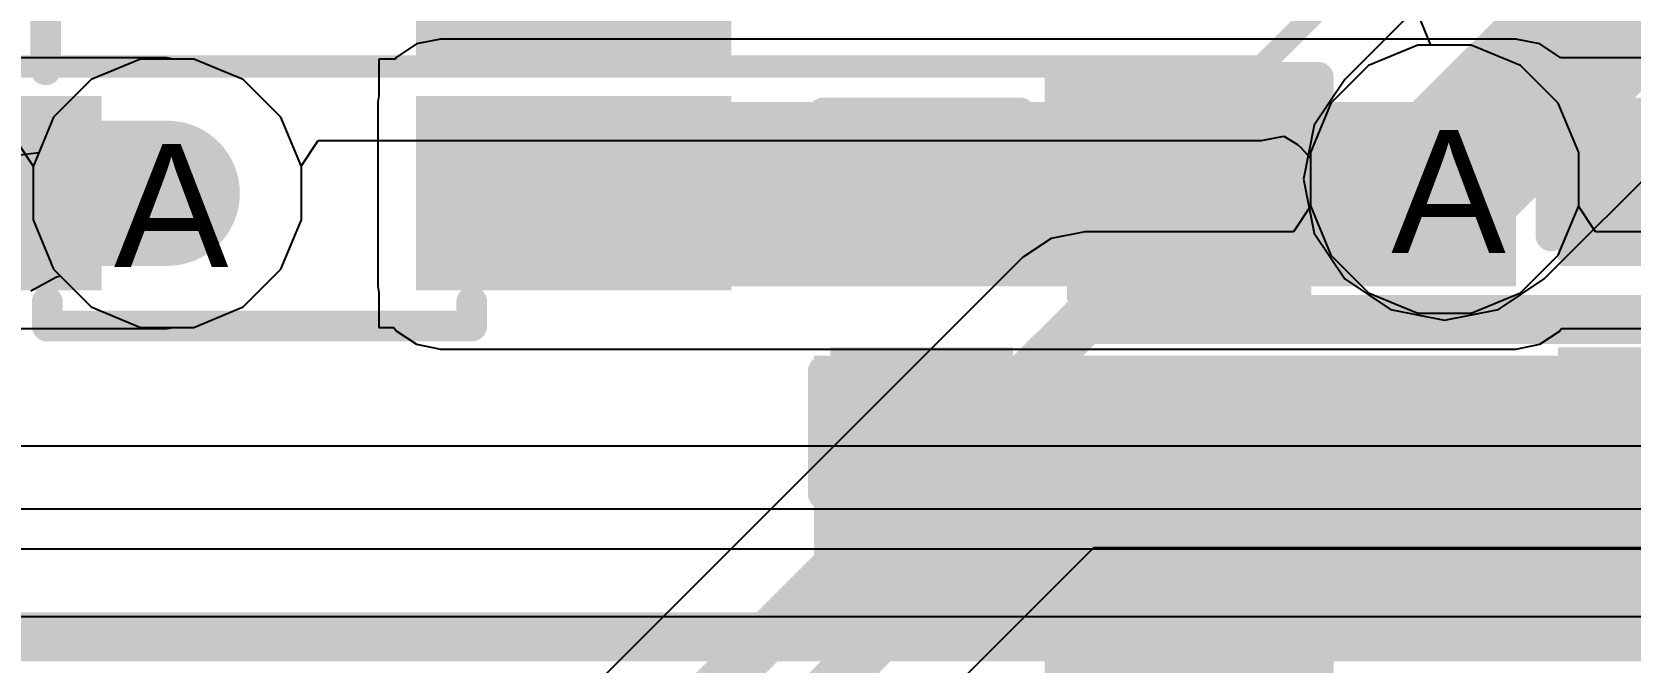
# Model space of a CAD drawing. Header units: inches. Extents: x 0 to 5271, y 0 to 5417.
# Drawn here: x 87.45 to 94.04, y 85.57 to 88.17 of the extents above; entities that cross this region are included whole.
import ezdxf

# ---------------------------------------------------------------- set-up
doc = ezdxf.new("R2010")
doc.units = ezdxf.units.IN
for name, color, linetype in [('Bottom Layer', 5, 'Continuous'), ('Drill Drawing', 1, 'Continuous'), ('L2_GND1', 16, 'Continuous'), ('L3_SIG1', 76, 'Continuous'), ('L4_PWR', 90, 'Continuous'), ('L5_GND2', 156, 'Continuous'), ('L6_SIG2', 130, 'Continuous'), ('L7_GND3', 216, 'Continuous'), ('Top Layer', 1, 'Continuous'), ('Top Overlay', 2, 'Continuous'), ('Top Paste', 8, 'Continuous'), ('Top Solder', 216, 'Continuous'), ('Via Holes', 16, 'Continuous')]:
    doc.layers.add(name, color=color, linetype=linetype)
doc.styles.add('Arial', font='', dxfattribs={"height": 0.2})
doc.styles.get('Arial').set_extended_font_data('Arial')

# ---------------------------------------------------------------- blocks, each defined once
blk = doc.blocks.new('SOT_23_5_271')
at = {"layer": 'Top Layer'}
for points in [[(-1.85, 1.25), (-0.75, 1.25), (-0.75, 0.65), (-1.85, 0.65)], [(0.75, 1.25), (1.85, 1.25), (1.85, 0.65), (0.75, 0.65)], [(-1.85, 0.3), (-0.75, 0.3), (-0.75, -0.3), (-1.85, -0.3)], [(-1.85, -0.65), (-0.75, -0.65), (-0.75, -1.25), (-1.85, -1.25)], [(0.75, -0.65), (1.85, -0.65), (1.85, -1.25), (0.75, -1.25)]]:
    blk.add_hatch(color=1, dxfattribs=at).paths.add_polyline_path(points)
at = {"layer": 'Top Paste'}
for points in [[(-1.85, 1.25), (-0.75, 1.25), (-0.75, 0.65), (-1.85, 0.65)], [(0.75, 1.25), (1.85, 1.25), (1.85, 0.65), (0.75, 0.65)], [(-1.85, 0.3), (-0.75, 0.3), (-0.75, -0.3), (-1.85, -0.3)], [(-1.85, -0.65), (-0.75, -0.65), (-0.75, -1.25), (-1.85, -1.25)], [(0.75, -0.65), (1.85, -0.65), (1.85, -1.25), (0.75, -1.25)]]:
    blk.add_hatch(color=8, dxfattribs=at).paths.add_polyline_path(points)
at = {"layer": 'Top Solder'}
for points in [[(-1.9516, 1.3516), (-0.6484, 1.3516), (-0.6484, 0.5484), (-1.9516, 0.5484)], [(0.6484, 1.3516), (1.9516, 1.3516), (1.9516, 0.5484), (0.6484, 0.5484)], [(-1.9516, 0.4016), (-0.6484, 0.4016), (-0.6484, -0.4016), (-1.9516, -0.4016)], [(-1.9516, -0.5484), (-0.6484, -0.5484), (-0.6484, -1.3516), (-1.9516, -1.3516)], [(0.6484, -0.5484), (1.9516, -0.5484), (1.9516, -1.3516), (0.6484, -1.3516)]]:
    blk.add_hatch(color=216, dxfattribs=at).paths.add_polyline_path(points)
at = {"layer": 'Top Overlay'}
for points in [[(-0.879, 1.4986, 0.127, 0.127, 0), (-0.879, 1.3986, 0.127, 0.127, 0)], [(0.8736, 1.4986, 0.127, 0.127, 0), (-0.879, 1.4986, 0.127, 0.127, 0)], [(0.8736, 1.4986, 0.127, 0.127, 0), (0.8736, 1.3986, 0.127, 0.127, 0)], [(-2.1336, 1.0668, 0.127, 0.127, 0), (-2.1336, 0.8128, 0.127, 0.127, 0)], [(-2.0066, 0.9398, 0.127, 0.127, 0), (-2.1336, 1.0668, 0.127, 0.127, 0)], [(-2.0066, 0.9398, 0.127, 0.127, 0), (-2.1336, 0.8128, 0.127, 0.127, 0)], [(0.88, 0.44, 0.127, 0.127, 0), (0.88, -0.418, 0.127, 0.127, 0)], [(-0.879, -1.3986, 0.127, 0.127, 0), (-0.879, -1.4986, 0.127, 0.127, 0)], [(0.8736, -1.3986, 0.127, 0.127, 0), (0.8736, -1.4986, 0.127, 0.127, 0)], [(0.8736, -1.4986, 0.127, 0.127, 0), (-0.879, -1.4986, 0.127, 0.127, 0)]]:
    blk.add_lwpolyline(points, format="xyseb", dxfattribs=at)
for points in [[(-0.9108, 1.4986, 0.0635, 0.0635, 1), (-0.8473, 1.4986, 0.0635, 0.0635, 1)], [(-0.9108, 1.4986, 0.0635, 0.0635, 1), (-0.8473, 1.4986, 0.0635, 0.0635, 1)], [(0.8418, 1.4986, 0.0635, 0.0635, 1), (0.9053, 1.4986, 0.0635, 0.0635, 1)], [(0.8418, 1.4986, 0.0635, 0.0635, 1), (0.9053, 1.4986, 0.0635, 0.0635, 1)], [(-0.9108, 1.3986, 0.0635, 0.0635, 1), (-0.8473, 1.3986, 0.0635, 0.0635, 1)], [(0.8418, 1.3986, 0.0635, 0.0635, 1), (0.9053, 1.3986, 0.0635, 0.0635, 1)], [(-2.1653, 1.0668, 0.0635, 0.0635, 1), (-2.1018, 1.0668, 0.0635, 0.0635, 1)], [(-2.1653, 1.0668, 0.0635, 0.0635, 1), (-2.1018, 1.0668, 0.0635, 0.0635, 1)], [(-2.0383, 0.9398, 0.0635, 0.0635, 1), (-1.9748, 0.9398, 0.0635, 0.0635, 1)], [(-2.0383, 0.9398, 0.0635, 0.0635, 1), (-1.9748, 0.9398, 0.0635, 0.0635, 1)], [(-2.1653, 0.8128, 0.0635, 0.0635, 1), (-2.1018, 0.8128, 0.0635, 0.0635, 1)], [(-2.1653, 0.8128, 0.0635, 0.0635, 1), (-2.1018, 0.8128, 0.0635, 0.0635, 1)], [(0.8482, 0.44, 0.0635, 0.0635, 1), (0.9117, 0.44, 0.0635, 0.0635, 1)], [(0.8482, -0.418, 0.0635, 0.0635, 1), (0.9117, -0.418, 0.0635, 0.0635, 1)], [(-0.9108, -1.3986, 0.0635, 0.0635, 1), (-0.8473, -1.3986, 0.0635, 0.0635, 1)], [(0.8418, -1.3986, 0.0635, 0.0635, 1), (0.9053, -1.3986, 0.0635, 0.0635, 1)], [(-0.9108, -1.4986, 0.0635, 0.0635, 1), (-0.8473, -1.4986, 0.0635, 0.0635, 1)], [(-0.9108, -1.4986, 0.0635, 0.0635, 1), (-0.8473, -1.4986, 0.0635, 0.0635, 1)], [(0.8418, -1.4986, 0.0635, 0.0635, 1), (0.9053, -1.4986, 0.0635, 0.0635, 1)], [(0.8418, -1.4986, 0.0635, 0.0635, 1), (0.9053, -1.4986, 0.0635, 0.0635, 1)]]:
    blk.add_lwpolyline(points, format="xyseb", close=True, dxfattribs=at)
blk = doc.blocks.new('CAP_0402_323')
at = {"layer": 'Top Layer'}
for points in [[(-0.6985, -0.3175), (-0.6985, 0.3175), (-0.2413, 0.3175), (-0.2413, -0.3175)], [(0.2413, -0.3175), (0.2413, 0.3175), (0.6985, 0.3175), (0.6985, -0.3175)]]:
    blk.add_hatch(color=1, dxfattribs=at).paths.add_polyline_path(points)
at = {"layer": 'Top Paste'}
for points in [[(-0.6985, -0.3175), (-0.6985, 0.3175), (-0.2413, 0.3175), (-0.2413, -0.3175)], [(0.2413, -0.3175), (0.2413, 0.3175), (0.6985, 0.3175), (0.6985, -0.3175)]]:
    blk.add_hatch(color=8, dxfattribs=at).paths.add_polyline_path(points)
at = {"layer": 'Top Solder'}
for points in [[(-0.7585, -0.3775), (-0.7585, 0.3775), (-0.1813, 0.3775), (-0.1813, -0.3775)], [(0.1813, -0.3775), (0.1813, 0.3775), (0.7585, 0.3775), (0.7585, -0.3775)]]:
    blk.add_hatch(color=216, dxfattribs=at).paths.add_polyline_path(points)
at = {"layer": 'Top Overlay'}
for points in [[(-0.7874, 0.4064, 0.127, 0.127, 0), (-0.2794, 0.4064, 0.127, 0.127, 0)], [(-0.7874, 0.4064, 0.127, 0.127, 0), (-0.7874, -0.4064, 0.127, 0.127, 0)], [(0.2794, 0.4064, 0.127, 0.127, 0), (0.7874, 0.4064, 0.127, 0.127, 0)], [(0.7874, 0.4064, 0.127, 0.127, 0), (0.7874, -0.4064, 0.127, 0.127, 0)], [(-0.7874, -0.4064, 0.127, 0.127, 0), (-0.2794, -0.4064, 0.127, 0.127, 0)], [(0.2794, -0.4064, 0.127, 0.127, 0), (0.7874, -0.4064, 0.127, 0.127, 0)]]:
    blk.add_lwpolyline(points, format="xyseb", dxfattribs=at)
for points in [[(-0.8192, 0.4064, 0.0635, 0.0635, 1), (-0.7557, 0.4064, 0.0635, 0.0635, 1)], [(-0.8192, 0.4064, 0.0635, 0.0635, 1), (-0.7557, 0.4064, 0.0635, 0.0635, 1)], [(-0.3112, 0.4064, 0.0635, 0.0635, 1), (-0.2477, 0.4064, 0.0635, 0.0635, 1)], [(0.2476, 0.4064, 0.0635, 0.0635, 1), (0.3111, 0.4064, 0.0635, 0.0635, 1)], [(0.7556, 0.4064, 0.0635, 0.0635, 1), (0.8191, 0.4064, 0.0635, 0.0635, 1)], [(0.7556, 0.4064, 0.0635, 0.0635, 1), (0.8191, 0.4064, 0.0635, 0.0635, 1)], [(-0.8192, -0.4064, 0.0635, 0.0635, 1), (-0.7557, -0.4064, 0.0635, 0.0635, 1)], [(-0.8192, -0.4064, 0.0635, 0.0635, 1), (-0.7557, -0.4064, 0.0635, 0.0635, 1)], [(-0.3112, -0.4064, 0.0635, 0.0635, 1), (-0.2477, -0.4064, 0.0635, 0.0635, 1)], [(0.2476, -0.4064, 0.0635, 0.0635, 1), (0.3111, -0.4064, 0.0635, 0.0635, 1)], [(0.7556, -0.4064, 0.0635, 0.0635, 1), (0.8191, -0.4064, 0.0635, 0.0635, 1)], [(0.7556, -0.4064, 0.0635, 0.0635, 1), (0.8191, -0.4064, 0.0635, 0.0635, 1)]]:
    blk.add_lwpolyline(points, format="xyseb", close=True, dxfattribs=at)
blk = doc.blocks.new('CAP_0402_324')
at = {"layer": 'Top Layer'}
for points in [[(-0.6985, -0.3175), (-0.6985, 0.3175), (-0.2413, 0.3175), (-0.2413, -0.3175)], [(0.2413, -0.3175), (0.2413, 0.3175), (0.6985, 0.3175), (0.6985, -0.3175)]]:
    blk.add_hatch(color=1, dxfattribs=at).paths.add_polyline_path(points)
at = {"layer": 'Top Paste'}
for points in [[(-0.6985, -0.3175), (-0.6985, 0.3175), (-0.2413, 0.3175), (-0.2413, -0.3175)], [(0.2413, -0.3175), (0.2413, 0.3175), (0.6985, 0.3175), (0.6985, -0.3175)]]:
    blk.add_hatch(color=8, dxfattribs=at).paths.add_polyline_path(points)
at = {"layer": 'Top Solder'}
for points in [[(-0.7585, -0.3775), (-0.7585, 0.3775), (-0.1813, 0.3775), (-0.1813, -0.3775)], [(0.1813, -0.3775), (0.1813, 0.3775), (0.7585, 0.3775), (0.7585, -0.3775)]]:
    blk.add_hatch(color=216, dxfattribs=at).paths.add_polyline_path(points)
at = {"layer": 'Top Overlay'}
for points in [[(-0.7874, 0.4064, 0.127, 0.127, 0), (-0.7874, -0.4064, 0.127, 0.127, 0)], [(-0.7874, 0.4064, 0.127, 0.127, 0), (-0.2794, 0.4064, 0.127, 0.127, 0)], [(0.2794, 0.4064, 0.127, 0.127, 0), (0.7874, 0.4064, 0.127, 0.127, 0)], [(0.7874, 0.4064, 0.127, 0.127, 0), (0.7874, -0.4064, 0.127, 0.127, 0)], [(-0.7874, -0.4064, 0.127, 0.127, 0), (-0.2794, -0.4064, 0.127, 0.127, 0)], [(0.2794, -0.4064, 0.127, 0.127, 0), (0.7874, -0.4064, 0.127, 0.127, 0)]]:
    blk.add_lwpolyline(points, format="xyseb", dxfattribs=at)
for points in [[(-0.8192, 0.4064, 0.0635, 0.0635, 1), (-0.7557, 0.4064, 0.0635, 0.0635, 1)], [(-0.8192, 0.4064, 0.0635, 0.0635, 1), (-0.7557, 0.4064, 0.0635, 0.0635, 1)], [(-0.3112, 0.4064, 0.0635, 0.0635, 1), (-0.2477, 0.4064, 0.0635, 0.0635, 1)], [(0.2476, 0.4064, 0.0635, 0.0635, 1), (0.3111, 0.4064, 0.0635, 0.0635, 1)], [(0.7556, 0.4064, 0.0635, 0.0635, 1), (0.8191, 0.4064, 0.0635, 0.0635, 1)], [(0.7556, 0.4064, 0.0635, 0.0635, 1), (0.8191, 0.4064, 0.0635, 0.0635, 1)], [(-0.8192, -0.4064, 0.0635, 0.0635, 1), (-0.7557, -0.4064, 0.0635, 0.0635, 1)], [(-0.8192, -0.4064, 0.0635, 0.0635, 1), (-0.7557, -0.4064, 0.0635, 0.0635, 1)], [(-0.3112, -0.4064, 0.0635, 0.0635, 1), (-0.2477, -0.4064, 0.0635, 0.0635, 1)], [(0.2476, -0.4064, 0.0635, 0.0635, 1), (0.3111, -0.4064, 0.0635, 0.0635, 1)], [(0.7556, -0.4064, 0.0635, 0.0635, 1), (0.8191, -0.4064, 0.0635, 0.0635, 1)], [(0.7556, -0.4064, 0.0635, 0.0635, 1), (0.8191, -0.4064, 0.0635, 0.0635, 1)]]:
    blk.add_lwpolyline(points, format="xyseb", close=True, dxfattribs=at)
blk = doc.blocks.new('C___0603_325')
at = {"layer": 'Top Layer'}
for points in [[(-0.381, 0.4445), (-0.381, -0.4445), (-1.143, -0.4445), (-1.143, 0.4445)], [(1.143, 0.4445), (1.143, -0.4445), (0.381, -0.4445), (0.381, 0.4445)]]:
    blk.add_hatch(color=1, dxfattribs=at).paths.add_polyline_path(points)
at = {"layer": 'Top Paste'}
for points in [[(-0.381, 0.4445), (-0.381, -0.4445), (-1.143, -0.4445), (-1.143, 0.4445)], [(1.143, 0.4445), (1.143, -0.4445), (0.381, -0.4445), (0.381, 0.4445)]]:
    blk.add_hatch(color=8, dxfattribs=at).paths.add_polyline_path(points)
at = {"layer": 'Top Solder'}
for points in [[(-0.321, 0.5045), (-0.321, -0.5045), (-1.203, -0.5045), (-1.203, 0.5045)], [(1.203, 0.5045), (1.203, -0.5045), (0.321, -0.5045), (0.321, 0.5045)]]:
    blk.add_hatch(color=216, dxfattribs=at).paths.add_polyline_path(points)
at = {"layer": 'Top Overlay'}
for points in [[(-1.2446, 0.5334, 0.127, 0.127, 0), (-0.4572, 0.5334, 0.127, 0.127, 0)], [(-1.2446, 0.5334, 0.127, 0.127, 0), (-1.2446, -0.5334, 0.127, 0.127, 0)], [(0.4572, 0.5334, 0.127, 0.127, 0), (1.2446, 0.5334, 0.127, 0.127, 0)], [(1.2446, 0.5334, 0.127, 0.127, 0), (1.2446, -0.5334, 0.127, 0.127, 0)], [(-1.2446, -0.5334, 0.127, 0.127, 0), (-0.4572, -0.5334, 0.127, 0.127, 0)], [(0.4572, -0.5334, 0.127, 0.127, 0), (1.2446, -0.5334, 0.127, 0.127, 0)]]:
    blk.add_lwpolyline(points, format="xyseb", dxfattribs=at)
for points in [[(-1.2763, 0.5334, 0.0635, 0.0635, 1), (-1.2128, 0.5334, 0.0635, 0.0635, 1)], [(-1.2763, 0.5334, 0.0635, 0.0635, 1), (-1.2128, 0.5334, 0.0635, 0.0635, 1)], [(-0.4889, 0.5334, 0.0635, 0.0635, 1), (-0.4254, 0.5334, 0.0635, 0.0635, 1)], [(0.4255, 0.5334, 0.0635, 0.0635, 1), (0.489, 0.5334, 0.0635, 0.0635, 1)], [(1.2129, 0.5334, 0.0635, 0.0635, 1), (1.2764, 0.5334, 0.0635, 0.0635, 1)], [(1.2129, 0.5334, 0.0635, 0.0635, 1), (1.2764, 0.5334, 0.0635, 0.0635, 1)], [(-1.2763, -0.5334, 0.0635, 0.0635, 1), (-1.2128, -0.5334, 0.0635, 0.0635, 1)], [(-1.2763, -0.5334, 0.0635, 0.0635, 1), (-1.2128, -0.5334, 0.0635, 0.0635, 1)], [(-0.4889, -0.5334, 0.0635, 0.0635, 1), (-0.4254, -0.5334, 0.0635, 0.0635, 1)], [(0.4255, -0.5334, 0.0635, 0.0635, 1), (0.489, -0.5334, 0.0635, 0.0635, 1)], [(1.2129, -0.5334, 0.0635, 0.0635, 1), (1.2764, -0.5334, 0.0635, 0.0635, 1)], [(1.2129, -0.5334, 0.0635, 0.0635, 1), (1.2764, -0.5334, 0.0635, 0.0635, 1)]]:
    blk.add_lwpolyline(points, format="xyseb", close=True, dxfattribs=at)

msp = doc.modelspace()

# ---------------------------------------------------------------- hatches: boundary and pattern name
at = {"layer": 'Bottom Layer'}
h = msp.add_hatch(color=5, dxfattribs=at)
edge = h.paths.add_edge_path()
edge.add_arc((93.2789, 87.5648), 0.3, 0, 360)
h = msp.add_hatch(color=5, dxfattribs=at)
edge = h.paths.add_edge_path()
edge.add_arc((88.0047, 87.5066), 0.3, 0, 360)
at = {"layer": 'L2_GND1'}
h = msp.add_hatch(color=16, dxfattribs=at)
edge = h.paths.add_edge_path()
edge.add_arc((93.2789, 87.5648), 0.3, 0, 360)
h = msp.add_hatch(color=16, dxfattribs=at)
edge = h.paths.add_edge_path()
edge.add_arc((88.0047, 87.5066), 0.3, 0, 360)
at = {"layer": 'L3_SIG1'}
h = msp.add_hatch(color=76, dxfattribs=at)
edge = h.paths.add_edge_path()
edge.add_arc((93.2789, 87.5648), 0.3, 0, 360)
h = msp.add_hatch(color=76, dxfattribs=at)
edge = h.paths.add_edge_path()
edge.add_arc((88.0047, 87.5066), 0.3, 0, 360)
at = {"layer": 'L4_PWR'}
h = msp.add_hatch(color=90, dxfattribs=at)
edge = h.paths.add_edge_path()
edge.add_arc((93.2789, 87.5648), 0.3, 0, 360)
h = msp.add_hatch(color=90, dxfattribs=at)
edge = h.paths.add_edge_path()
edge.add_arc((88.0047, 87.5066), 0.3, 0, 360)
at = {"layer": 'L5_GND2'}
h = msp.add_hatch(color=156, dxfattribs=at)
edge = h.paths.add_edge_path()
edge.add_arc((93.2789, 87.5648), 0.3, 0, 360)
h = msp.add_hatch(color=156, dxfattribs=at)
edge = h.paths.add_edge_path()
edge.add_arc((88.0047, 87.5066), 0.3, 0, 360)
at = {"layer": 'L6_SIG2'}
h = msp.add_hatch(color=130, dxfattribs=at)
edge = h.paths.add_edge_path()
edge.add_arc((93.2789, 87.5648), 0.3, 0, 360)
h = msp.add_hatch(color=130, dxfattribs=at)
edge = h.paths.add_edge_path()
edge.add_arc((88.0047, 87.5066), 0.3, 0, 360)
at = {"layer": 'L7_GND3'}
h = msp.add_hatch(color=216, dxfattribs=at)
edge = h.paths.add_edge_path()
edge.add_arc((93.2789, 87.5648), 0.3, 0, 360)
h = msp.add_hatch(color=216, dxfattribs=at)
edge = h.paths.add_edge_path()
edge.add_arc((88.0047, 87.5066), 0.3, 0, 360)
at = {"layer": 'Top Layer'}
for points in [[(89.133, 87.122), (93.5736, 87.122), (93.5736, 87.884), (89.133, 87.884)], [(85.3731, 87.2066), (88.0047, 87.2066), (88.0047, 87.8066), (85.3731, 87.8066)], [(93.7567, 87.2066), (96.3883, 87.2066), (96.3883, 87.8066), (93.7567, 87.8066)], [(94.4425, 86.8352), (90.6757, 86.8352), (90.6757, 85.598), (94.4425, 85.598)]]:
    msp.add_hatch(color=1, dxfattribs=at).paths.add_polyline_path(points)
h = msp.add_hatch(color=1, dxfattribs=at)
edge = h.paths.add_edge_path()
edge.add_arc((93.2789, 87.5648), 0.3, 0, 360)
h = msp.add_hatch(color=1, dxfattribs=at)
edge = h.paths.add_edge_path()
edge.add_arc((88.0047, 87.5066), 0.3, 0, 360)
at = {"layer": 'Via Holes'}
h = msp.add_hatch(color=7, dxfattribs=at)
edge = h.paths.add_edge_path()
edge.add_arc((93.2789, 87.5648), 0.15, 0, 360)
h = msp.add_hatch(color=7, dxfattribs=at)
edge = h.paths.add_edge_path()
edge.add_arc((88.0047, 87.5066), 0.15, 0, 360)

# ---------------------------------------------------------------- linework, layer by layer
at = {"layer": 'Bottom Layer'}
for p, q in [((93.1687, 88.1188), (92.9651, 88.0345)), ((93.3891, 88.1188), (93.1687, 88.1188)), ((93.5927, 88.0345), (93.3891, 88.1188)), ((87.8945, 88.0606), (87.6909, 87.9762)), ((88.1149, 88.0606), (87.8945, 88.0606)), ((88.3185, 87.9762), (88.1149, 88.0606)), ((92.9651, 88.0345), (92.8092, 87.8786)), ((93.7485, 87.8786), (93.5927, 88.0345)), ((87.6909, 87.9762), (87.535, 87.8204)), ((88.4744, 87.8204), (88.3185, 87.9762)), ((92.8092, 87.8786), (92.7249, 87.675)), ((93.8329, 87.675), (93.7485, 87.8786)), ((87.535, 87.8204), (87.4507, 87.6168)), ((88.5587, 87.6168), (88.4744, 87.8204)), ((92.7249, 87.675), (92.7249, 87.4546)), ((93.8329, 87.4546), (93.8329, 87.675)), ((87.4507, 87.6168), (87.4507, 87.3964)), ((88.5587, 87.3964), (88.5587, 87.6168)), ((92.7253, 87.4536), (92.6547, 87.348)), ((92.7249, 87.4546), (92.7253, 87.4536)), ((93.8324, 87.4536), (93.8329, 87.4546)), ((93.903, 87.348), (93.8324, 87.4536)), ((87.4507, 87.3964), (87.535, 87.1927)), ((88.4744, 87.1927), (88.5587, 87.3964)), ((91.6544, 87.3204), (91.5367, 87.2418)), ((91.7931, 87.348), (91.6544, 87.3204)), ((92.6547, 87.348), (91.7931, 87.348)), ((91.7931, 87.348), (91.7931, 87.348)), ((95.802, 87.348), (93.903, 87.348)), ((91.5367, 87.2418), (85.0291, 80.7341)), ((91.5367, 87.2418), (91.5367, 87.2418)), ((87.535, 87.1927), (87.6909, 87.0369)), ((88.3185, 87.0369), (88.4744, 87.1927)), ((87.6909, 87.0369), (87.8945, 86.9526)), ((88.1149, 86.9526), (88.3185, 87.0369)), ((87.8945, 86.9526), (88.1149, 86.9526)), ((88.4725, 82.6851), (91.8309, 86.0434)), ((91.8309, 86.0434), (95.0477, 86.0434))]:
    msp.add_line(p, q, dxfattribs=at)
for points in [[(81.2344, 76.4267, 0.2032, 0.2032, 0), (91.7931, 86.9854, 0.2032, 0.2032, 0)], [(91.7931, 86.9854, 0.2032, 0.2032, 0), (95.8914, 86.9854, 0.2032, 0.2032, 0)], [(81.3712, 76.0965, 0.2032, 0.2032, 0), (91.6807, 86.406, 0.2032, 0.2032, 0)], [(91.6807, 86.406, 0.2032, 0.2032, 0), (95.4686, 86.406, 0.2032, 0.2032, 0)]]:
    msp.add_lwpolyline(points, format="xyseb", dxfattribs=at)
for points in [[(91.7423, 86.9854, 0.1016, 0.1016, 1), (91.8439, 86.9854, 0.1016, 0.1016, 1)], [(91.7423, 86.9854, 0.1016, 0.1016, 1), (91.8439, 86.9854, 0.1016, 0.1016, 1)], [(91.6299, 86.406, 0.1016, 0.1016, 1), (91.7315, 86.406, 0.1016, 0.1016, 1)], [(91.6299, 86.406, 0.1016, 0.1016, 1), (91.7315, 86.406, 0.1016, 0.1016, 1)]]:
    msp.add_lwpolyline(points, format="xyseb", close=True, dxfattribs=at)
at = {"layer": 'L2_GND1'}
for p, q in [((93.1687, 88.1188), (92.9651, 88.0345)), ((93.3891, 88.1188), (93.1687, 88.1188)), ((93.5927, 88.0345), (93.3891, 88.1188)), ((87.8945, 88.0606), (87.6909, 87.9762)), ((88.1149, 88.0606), (87.8945, 88.0606)), ((88.3185, 87.9762), (88.1149, 88.0606)), ((92.9651, 88.0345), (92.8092, 87.8786)), ((93.7485, 87.8786), (93.5927, 88.0345)), ((87.6909, 87.9762), (87.535, 87.8204)), ((88.4744, 87.8204), (88.3185, 87.9762)), ((92.8092, 87.8786), (92.7249, 87.675)), ((93.8329, 87.675), (93.7485, 87.8786)), ((87.535, 87.8204), (87.4507, 87.6168)), ((88.5587, 87.6168), (88.4744, 87.8204)), ((92.7249, 87.675), (92.7249, 87.4546)), ((93.8329, 87.4546), (93.8329, 87.675)), ((87.4507, 87.6168), (87.4507, 87.3964)), ((88.5587, 87.3964), (88.5587, 87.6168)), ((92.7249, 87.4546), (92.8092, 87.251)), ((93.7485, 87.251), (93.8329, 87.4546)), ((87.4507, 87.3964), (87.535, 87.1927)), ((88.4744, 87.1927), (88.5587, 87.3964)), ((92.8092, 87.251), (92.9651, 87.0951)), ((93.5927, 87.0951), (93.7485, 87.251)), ((87.535, 87.1927), (87.6909, 87.0369)), ((88.3185, 87.0369), (88.4744, 87.1927)), ((92.9651, 87.0951), (93.1687, 87.0108)), ((93.3891, 87.0108), (93.5927, 87.0951)), ((87.6909, 87.0369), (87.8945, 86.9526)), ((88.1149, 86.9526), (88.3185, 87.0369)), ((93.1687, 87.0108), (93.3891, 87.0108)), ((87.8945, 86.9526), (88.1149, 86.9526)), ((94.8885, 86.0368), (58.4674, 86.0368))]:
    msp.add_line(p, q, dxfattribs=at)
msp.add_lwpolyline([(56.9353, 85.6742, 0.2032, 0.2032, 0), (116.9718, 85.6742, 0.2032, 0.2032, 0)], format="xyseb", dxfattribs=at)
at = {"layer": 'L3_SIG1'}
for p, q in [((93.6909, 87.1528), (95.7704, 89.2323)), ((93.3252, 88.4352), (92.8669, 87.9768)), ((87.8945, 88.0606), (87.6909, 87.9762)), ((88.1149, 88.0606), (87.8945, 88.0606)), ((88.3185, 87.9762), (88.1149, 88.0606)), ((87.6909, 87.9762), (87.535, 87.8204)), ((88.4744, 87.8204), (88.3185, 87.9762)), ((92.8669, 87.9768), (92.7405, 87.7878)), ((87.535, 87.8204), (87.4507, 87.6168)), ((88.5587, 87.6168), (88.4744, 87.8204)), ((92.7405, 87.7878), (92.6962, 87.5648)), ((87.4507, 87.6168), (87.4507, 87.3964)), ((88.5587, 87.3964), (88.5587, 87.6168)), ((92.6962, 87.5648), (92.7405, 87.3418)), ((87.4507, 87.3964), (87.535, 87.1927)), ((88.4744, 87.1927), (88.5587, 87.3964)), ((92.7405, 87.3418), (92.8669, 87.1528)), ((87.535, 87.1927), (87.6909, 87.0369)), ((88.3185, 87.0369), (88.4744, 87.1927)), ((92.8669, 87.1528), (93.0559, 87.0265)), ((93.5019, 87.0265), (93.6909, 87.1528)), ((87.6909, 87.0369), (87.8945, 86.9526)), ((88.1149, 86.9526), (88.3185, 87.0369)), ((93.0559, 87.0265), (93.2789, 86.9821)), ((93.2789, 86.9821), (93.5019, 87.0265)), ((87.8945, 86.9526), (88.1149, 86.9526))]:
    msp.add_line(p, q, dxfattribs=at)
msp.add_lwpolyline([(93.2789, 87.5648, 0.635, 0.635, 0), (96.48, 90.7659, 0.635, 0.635, 0)], format="xyseb", dxfattribs=at)
msp.add_lwpolyline([(93.1201, 87.5648, 0.3175, 0.3175, 1), (93.4376, 87.5648, 0.3175, 0.3175, 1)], format="xyseb", close=True, dxfattribs=at)
at = {"layer": 'L4_PWR'}
for p, q in [((93.1687, 88.1188), (92.9651, 88.0345)), ((93.3891, 88.1188), (93.1687, 88.1188)), ((93.5927, 88.0345), (93.3891, 88.1188)), ((92.9651, 88.0345), (92.8092, 87.8786)), ((93.7485, 87.8786), (93.5927, 88.0345)), ((92.8092, 87.8786), (92.7249, 87.675)), ((93.8329, 87.675), (93.7485, 87.8786)), ((92.7249, 87.675), (92.7249, 87.4546)), ((93.8329, 87.4546), (93.8329, 87.675)), ((92.7249, 87.4546), (92.8092, 87.251)), ((93.7485, 87.251), (93.8329, 87.4546)), ((92.8092, 87.251), (92.9651, 87.0951)), ((93.5927, 87.0951), (93.7485, 87.251)), ((92.9651, 87.0951), (93.1687, 87.0108)), ((93.3891, 87.0108), (93.5927, 87.0951)), ((93.1687, 87.0108), (93.3891, 87.0108)), ((94.8788, 86.4624), (84.938, 86.4624)), ((79.5254, 86.2034), (94.8788, 86.2034))]:
    msp.add_line(p, q, dxfattribs=at)
at = {"layer": 'L5_GND2'}
for p, q in [((93.1687, 88.1188), (92.9651, 88.0345)), ((93.3891, 88.1188), (93.1687, 88.1188)), ((93.5927, 88.0345), (93.3891, 88.1188)), ((87.8945, 88.0606), (87.6909, 87.9762)), ((88.1149, 88.0606), (87.8945, 88.0606)), ((88.3185, 87.9762), (88.1149, 88.0606)), ((92.9651, 88.0345), (92.8092, 87.8786)), ((93.7485, 87.8786), (93.5927, 88.0345)), ((87.6909, 87.9762), (87.535, 87.8204)), ((88.4744, 87.8204), (88.3185, 87.9762)), ((92.8092, 87.8786), (92.7249, 87.675)), ((93.8329, 87.675), (93.7485, 87.8786)), ((87.535, 87.8204), (87.4741, 87.6733)), ((88.5587, 87.6168), (88.4744, 87.8204)), ((87.4741, 87.6733), (87.3334, 87.6553)), ((92.7249, 87.675), (92.7249, 87.4546)), ((93.8329, 87.4546), (93.8329, 87.675)), ((88.5587, 87.3964), (88.5587, 87.6168)), ((92.7249, 87.4546), (92.8092, 87.251)), ((93.7485, 87.251), (93.8329, 87.4546)), ((88.4744, 87.1927), (88.5587, 87.3964)), ((92.8092, 87.251), (92.9651, 87.0951)), ((93.5927, 87.0951), (93.7485, 87.251)), ((88.3185, 87.0369), (88.4744, 87.1927)), ((87.4417, 87.103), (87.5449, 87.1606)), ((87.5449, 87.1606), (87.5621, 87.1657)), ((87.5621, 87.1657), (87.6909, 87.0369)), ((92.9651, 87.0951), (93.1687, 87.0108)), ((93.3891, 87.0108), (93.5927, 87.0951)), ((87.6909, 87.0369), (87.8945, 86.9526)), ((88.1149, 86.9526), (88.3185, 87.0369)), ((93.1687, 87.0108), (93.3891, 87.0108)), ((87.8945, 86.9526), (88.1149, 86.9526))]:
    msp.add_line(p, q, dxfattribs=at)
at = {"layer": 'L6_SIG2'}
for p, q in [((93.1687, 88.1188), (92.9651, 88.0345)), ((93.3891, 88.1188), (93.1687, 88.1188)), ((93.5927, 88.0345), (93.3891, 88.1188)), ((87.8945, 88.0606), (87.6909, 87.9762)), ((88.1149, 88.0606), (87.8945, 88.0606)), ((88.3185, 87.9762), (88.1149, 88.0606)), ((92.9651, 88.0345), (92.8092, 87.8786)), ((93.7485, 87.8786), (93.5927, 88.0345)), ((87.6909, 87.9762), (87.535, 87.8204)), ((88.4744, 87.8204), (88.3185, 87.9762)), ((92.8092, 87.8786), (92.7249, 87.675)), ((93.8329, 87.675), (93.7485, 87.8786)), ((87.535, 87.8204), (87.4507, 87.6168)), ((88.5587, 87.6168), (88.4744, 87.8204)), ((92.7249, 87.675), (92.7249, 87.4546)), ((93.8329, 87.4546), (93.8329, 87.675)), ((87.4507, 87.6168), (87.4507, 87.3964)), ((88.5587, 87.3964), (88.5587, 87.6168)), ((92.7249, 87.4546), (92.8092, 87.251)), ((93.7485, 87.251), (93.8329, 87.4546)), ((87.4507, 87.3964), (87.535, 87.1927)), ((88.4744, 87.1927), (88.5587, 87.3964)), ((92.8092, 87.251), (92.9651, 87.0951)), ((93.5927, 87.0951), (93.7485, 87.251)), ((87.535, 87.1927), (87.6909, 87.0369)), ((88.3185, 87.0369), (88.4744, 87.1927)), ((92.9651, 87.0951), (93.1687, 87.0108)), ((93.3891, 87.0108), (93.5927, 87.0951)), ((87.6909, 87.0369), (87.8945, 86.9526)), ((88.1149, 86.9526), (88.3185, 87.0369)), ((93.1687, 87.0108), (93.3891, 87.0108)), ((87.8945, 86.9526), (88.1149, 86.9526)), ((95.255, 85.7574), (60.8287, 85.7574))]:
    msp.add_line(p, q, dxfattribs=at)
at = {"layer": 'L7_GND3'}
for p, q in [((93.2231, 88.1188), (93.1705, 88.2458)), ((93.3891, 88.1188), (93.2231, 88.1188)), ((93.5927, 88.0345), (93.3891, 88.1188)), ((93.7485, 87.8786), (93.5927, 88.0345)), ((93.8329, 87.675), (93.7485, 87.8786)), ((87.381, 87.7245), (87.4516, 87.6189)), ((88.5578, 87.6189), (88.6284, 87.7245)), ((88.6284, 87.7245), (92.5226, 87.7245)), ((92.5226, 87.7245), (92.6156, 87.743)), ((92.5226, 87.7245), (92.5226, 87.7245)), ((92.6156, 87.743), (92.6712, 87.7084)), ((92.6712, 87.7084), (92.6846, 87.6972)), ((92.6846, 87.6972), (92.7249, 87.652)), ((92.7249, 87.652), (92.7249, 87.4546)), ((93.8329, 87.4546), (93.8329, 87.675)), ((87.4516, 87.6189), (87.4507, 87.6168)), ((87.4507, 87.6168), (87.4507, 87.3964)), ((88.5587, 87.6168), (88.5578, 87.6189)), ((88.5587, 87.3964), (88.5587, 87.6168)), ((92.7249, 87.4546), (92.8092, 87.251)), ((93.7485, 87.251), (93.8329, 87.4546)), ((87.4507, 87.3964), (87.535, 87.1927)), ((88.4744, 87.1927), (88.5587, 87.3964)), ((92.8092, 87.251), (92.9651, 87.0951)), ((93.5927, 87.0951), (93.7485, 87.251)), ((87.535, 87.1927), (87.6909, 87.0369)), ((88.3185, 87.0369), (88.4744, 87.1927)), ((92.9651, 87.0951), (93.1687, 87.0108)), ((93.3891, 87.0108), (93.5927, 87.0951)), ((87.6909, 87.0369), (87.8945, 86.9526)), ((88.1149, 86.9526), (88.3185, 87.0369)), ((93.1687, 87.0108), (93.3891, 87.0108)), ((87.8945, 86.9526), (88.1149, 86.9526))]:
    msp.add_line(p, q, dxfattribs=at)
for points in [[(92.5226, 88.0302, 0.0916, 0.0916, 0), (93.1241, 88.6317, 0.0916, 0.0916, 0)], [(86.4454, 88.0302, 0.0916, 0.0916, 0), (92.5226, 88.0302, 0.0916, 0.0916, 0)]]:
    msp.add_lwpolyline(points, format="xyseb", dxfattribs=at)
msp.add_lwpolyline([(92.4997, 88.0302, 0.0458, 0.0458, 1), (92.5455, 88.0302, 0.0458, 0.0458, 1)], format="xyseb", close=True, dxfattribs=at)
msp.add_lwpolyline([(92.4997, 88.0302, 0.0458, 0.0458, 1), (92.5455, 88.0302, 0.0458, 0.0458, 1)], format="xyseb", close=True, dxfattribs=at)
at = {"layer": 'Top Layer'}
for p, q in [((89.0339, 88.1233), (88.9498, 88.0671)), ((89.133, 88.143), (89.0339, 88.1233)), ((93.5736, 88.143), (89.133, 88.143)), ((93.6727, 88.1233), (93.5736, 88.143)), ((93.7567, 88.0671), (93.6727, 88.1233)), ((88.0047, 88.0656), (85.3731, 88.0656)), ((88.0298, 88.0606), (88.0047, 88.0656)), ((88.1149, 88.0606), (88.0298, 88.0606)), ((88.3185, 87.9762), (88.1149, 88.0606)), ((88.9455, 88.0606), (88.879, 88.0606)), ((88.879, 88.0606), (88.879, 87.9091)), ((88.9498, 88.0671), (88.9455, 88.0606)), ((93.7578, 88.0656), (93.7567, 88.0671)), ((96.3883, 88.0656), (93.7578, 88.0656)), ((88.4744, 87.8204), (88.3185, 87.9762)), ((88.879, 87.9091), (88.874, 87.884)), ((88.874, 87.884), (88.874, 87.122)), ((88.5587, 87.6168), (88.4744, 87.8204)), ((88.5587, 87.3964), (88.5587, 87.6168)), ((88.4744, 87.1927), (88.5587, 87.3964)), ((88.3185, 87.0369), (88.4744, 87.1927)), ((88.874, 87.122), (88.879, 87.0969)), ((88.879, 87.0969), (88.879, 86.9526)), ((88.1149, 86.9526), (88.3185, 87.0369)), ((85.3731, 86.9476), (88.0047, 86.9476)), ((88.0047, 86.9476), (88.0296, 86.9526)), ((88.0296, 86.9526), (88.1149, 86.9526)), ((88.879, 86.9526), (88.9407, 86.9526)), ((88.9407, 86.9526), (88.9498, 86.9389)), ((88.9498, 86.9389), (89.0339, 86.8827)), ((93.6727, 86.8827), (93.7567, 86.9389)), ((93.7567, 86.9389), (93.7626, 86.9476)), ((93.7626, 86.9476), (95.0472, 86.9476)), ((89.0339, 86.8827), (89.133, 86.863)), ((89.133, 86.863), (93.5736, 86.863)), ((93.5736, 86.863), (93.6727, 86.8827))]:
    msp.add_line(p, q, dxfattribs=at)

# ---------------------------------------------------------------- block references
for name, p, rotation in [('SOT_23_5_271', (88.383, 88.4566), 180), ('C___0603_325', (92.2244, 86.741), 90), ('CAP_0402_324', (91.1202, 87.0511), 90), ('CAP_0402_323', (94.125, 87.0512), 90)]:
    msp.add_blockref(name, p, dxfattribs=dict(rotation=rotation))

# ---------------------------------------------------------------- texts
at = {"layer": 'Drill Drawing', "style": 'Arial'}
for p in [(93.0588, 87.2601), (87.7846, 87.2018)]:
    msp.add_text('A', height=0.508, dxfattribs=at).set_placement(p)

doc.saveas('drawing.dxf')
